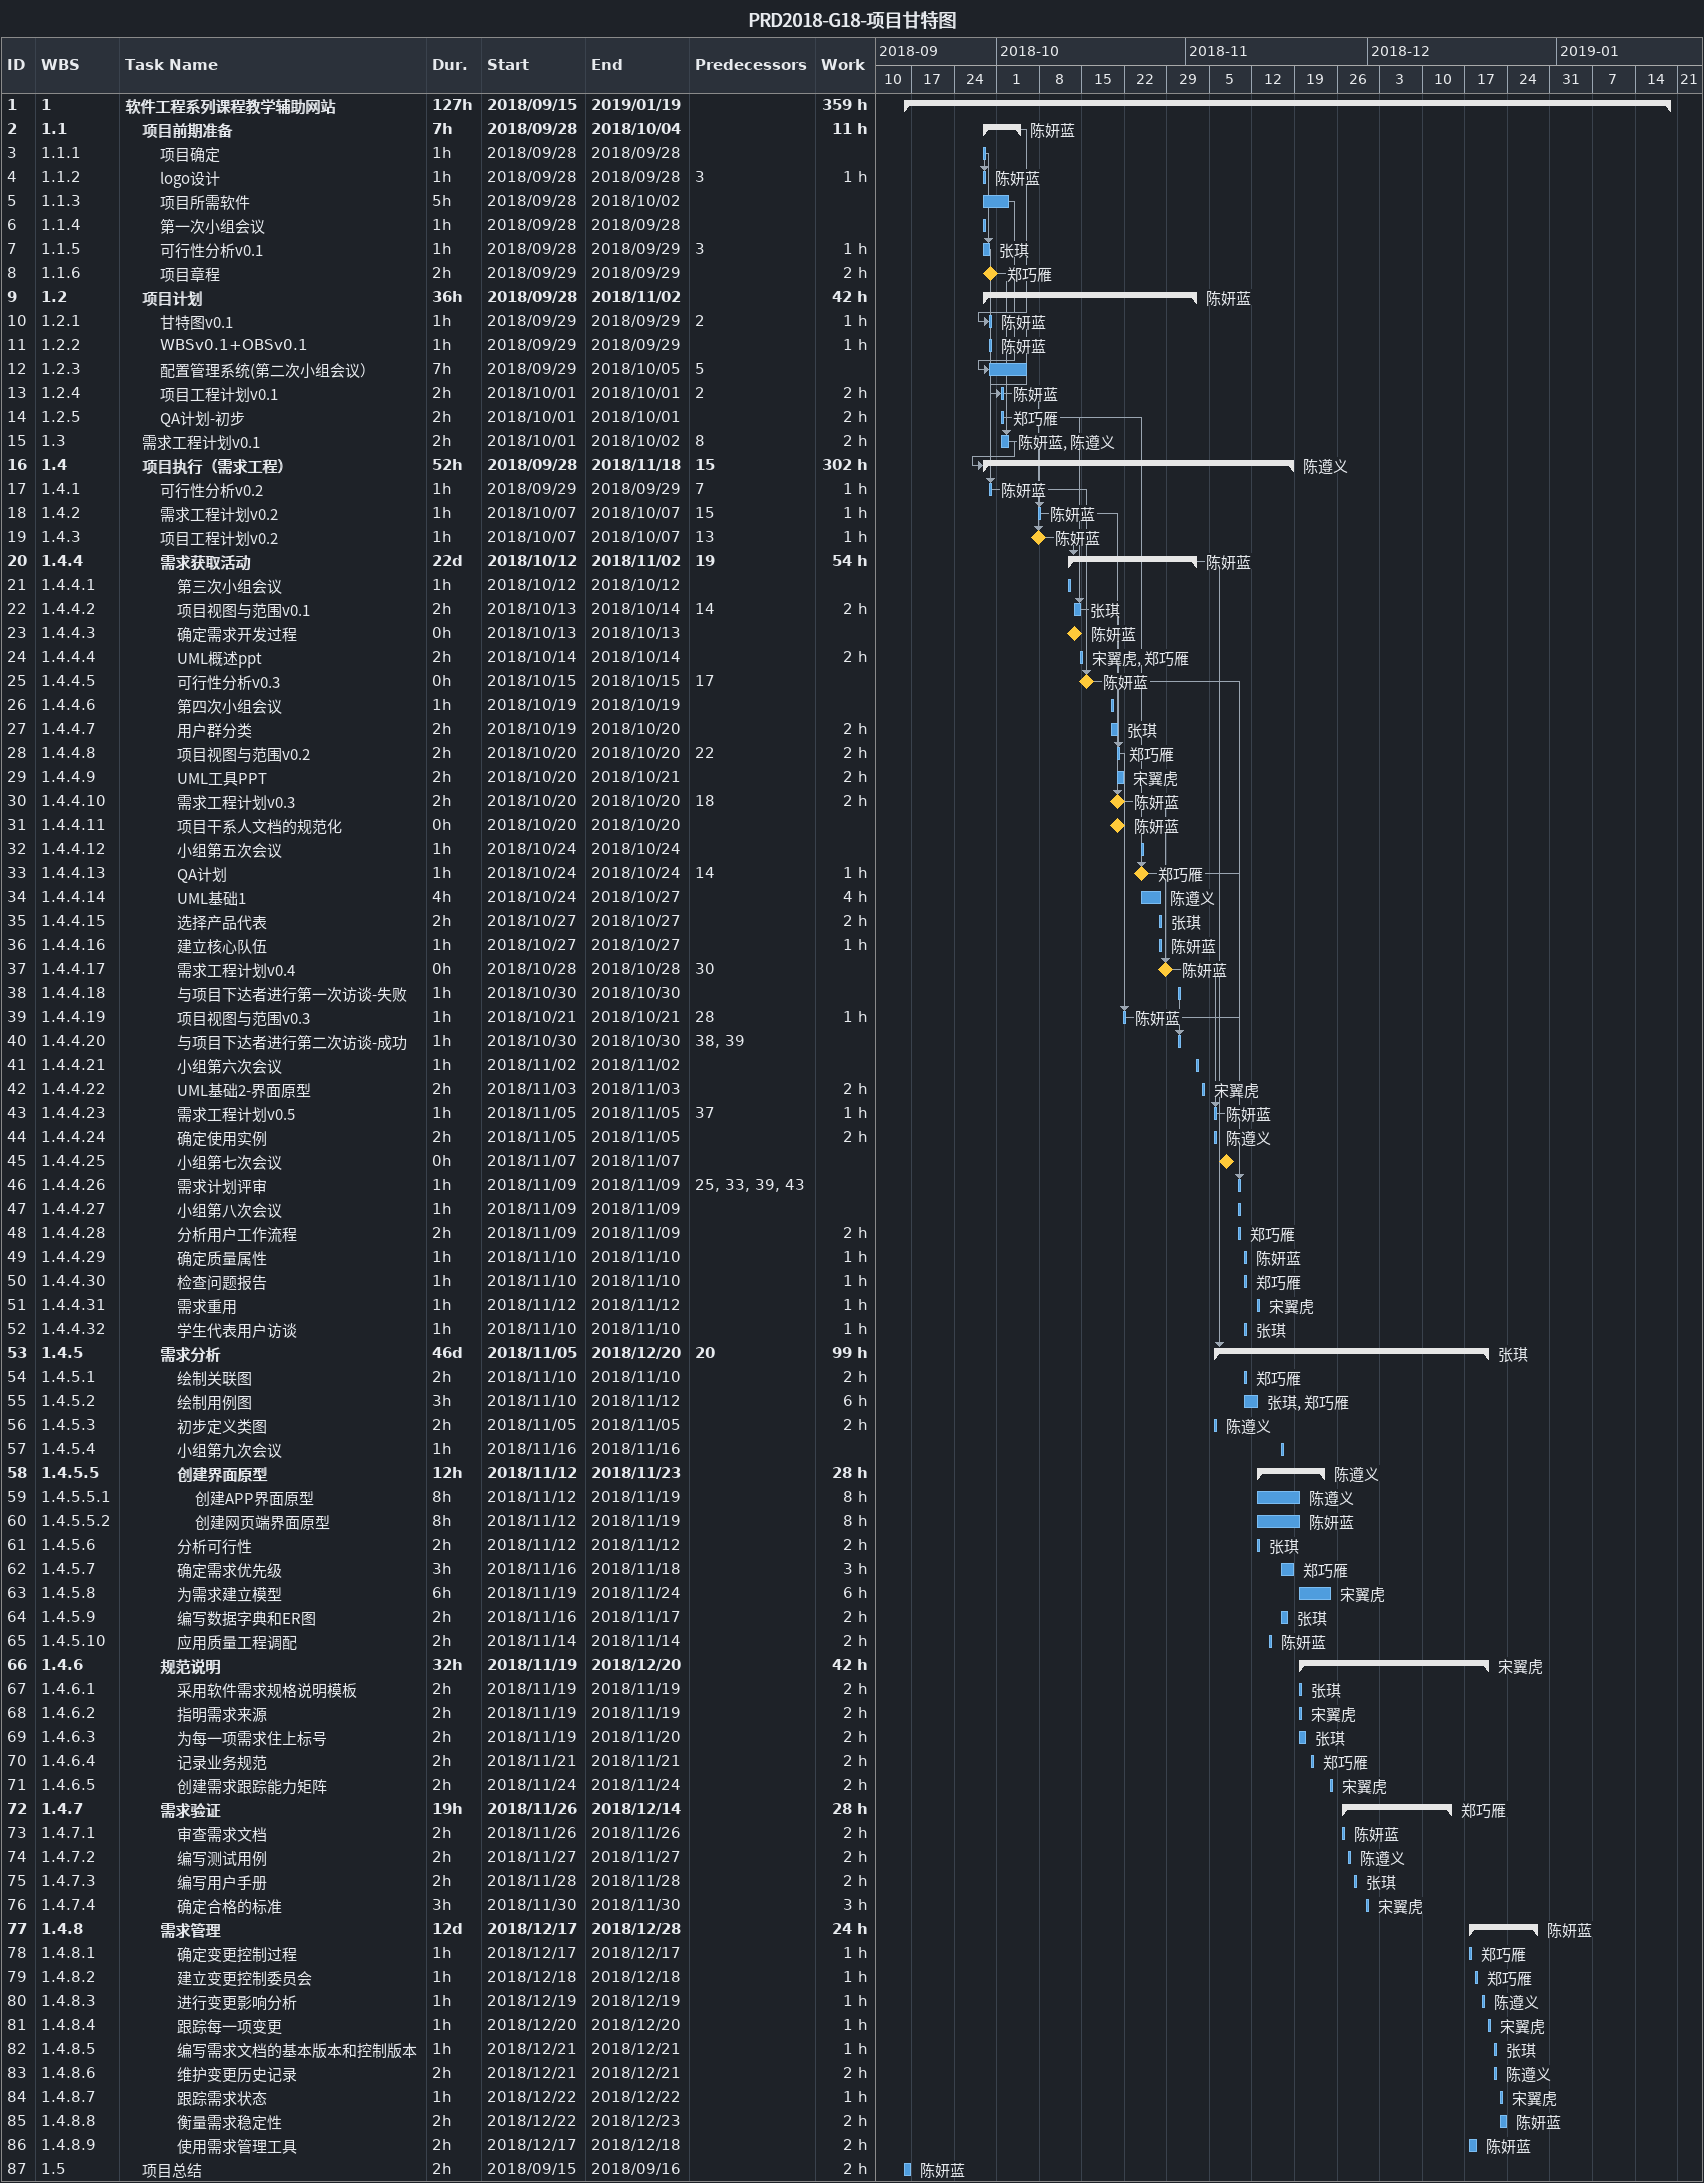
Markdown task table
PRD2018-G18-项目甘特图

| ID | WBS | Task | Duration | Start | Finish | Predecessors | Resources | Work (h) |
|---|---|---|---|---|---|---|---|---|
| 1 | 1 | **软件工程系列课程教学辅助网站** | 127h | 2018-09-15 | 2019-01-19 |  |  | 359 |
| 2 | 1.1 | **项目前期准备** | 7h | 2018-09-28 | 2018-10-04 |  | 陈妍蓝 | 11 |
| 3 | 1.1.1 | 项目确定 | 1h | 2018-09-28 | 2018-09-28 |  |  |  |
| 4 | 1.1.2 | logo设计 | 1h | 2018-09-28 | 2018-09-28 | 3 | 陈妍蓝 | 1 |
| 5 | 1.1.3 | 项目所需软件 | 5h | 2018-09-28 | 2018-10-02 |  |  |  |
| 6 | 1.1.4 | 第一次小组会议 | 1h | 2018-09-28 | 2018-09-28 |  |  |  |
| 7 | 1.1.5 | 可行性分析v0.1 | 1h | 2018-09-28 | 2018-09-29 | 3 | 张琪 | 1 |
| 8 | 1.1.6 | 项目章程 | 2h | 2018-09-29 | 2018-09-29 |  | 郑巧雁 | 2 |
| 9 | 1.2 | **项目计划** | 36h | 2018-09-28 | 2018-11-02 |  | 陈妍蓝 | 42 |
| 10 | 1.2.1 | 甘特图v0.1 | 1h | 2018-09-29 | 2018-09-29 | 2 | 陈妍蓝 | 1 |
| 11 | 1.2.2 | WBSv0.1+OBSv0.1 | 1h | 2018-09-29 | 2018-09-29 |  | 陈妍蓝 | 1 |
| 12 | 1.2.3 | 配置管理系统(第二次小组会议） | 7h | 2018-09-29 | 2018-10-05 | 5 |  |  |
| 13 | 1.2.4 | 项目工程计划v0.1 | 2h | 2018-10-01 | 2018-10-01 | 2 | 陈妍蓝 | 2 |
| 14 | 1.2.5 | QA计划-初步 | 2h | 2018-10-01 | 2018-10-01 |  | 郑巧雁 | 2 |
| 15 | 1.3 | 需求工程计划v0.1 | 2h | 2018-10-01 | 2018-10-02 | 8 | 陈妍蓝, 陈遵义 | 2 |
| 16 | 1.4 | **项目执行（需求工程）** | 52h | 2018-09-28 | 2018-11-18 | 15 | 陈遵义 | 302 |
| 17 | 1.4.1 | 可行性分析v0.2 | 1h | 2018-09-29 | 2018-09-29 | 7 | 陈妍蓝 | 1 |
| 18 | 1.4.2 | 需求工程计划v0.2 | 1h | 2018-10-07 | 2018-10-07 | 15 | 陈妍蓝 | 1 |
| 19 | 1.4.3 | 项目工程计划v0.2 | 1h | 2018-10-07 | 2018-10-07 | 13 | 陈妍蓝 | 1 |
| 20 | 1.4.4 | **需求获取活动** | 22d | 2018-10-12 | 2018-11-02 | 19 | 陈妍蓝 | 54 |
| 21 | 1.4.4.1 | 第三次小组会议 | 1h | 2018-10-12 | 2018-10-12 |  |  |  |
| 22 | 1.4.4.2 | 项目视图与范围v0.1 | 2h | 2018-10-13 | 2018-10-14 | 14 | 张琪 | 2 |
| 23 | 1.4.4.3 | 确定需求开发过程 | 0h | 2018-10-13 | 2018-10-13 |  | 陈妍蓝 |  |
| 24 | 1.4.4.4 | UML概述ppt | 2h | 2018-10-14 | 2018-10-14 |  | 宋翼虎, 郑巧雁 | 2 |
| 25 | 1.4.4.5 | 可行性分析v0.3 | 0h | 2018-10-15 | 2018-10-15 | 17 | 陈妍蓝 |  |
| 26 | 1.4.4.6 | 第四次小组会议 | 1h | 2018-10-19 | 2018-10-19 |  |  |  |
| 27 | 1.4.4.7 | 用户群分类 | 2h | 2018-10-19 | 2018-10-20 |  | 张琪 | 2 |
| 28 | 1.4.4.8 | 项目视图与范围v0.2 | 2h | 2018-10-20 | 2018-10-20 | 22 | 郑巧雁 | 2 |
| 29 | 1.4.4.9 | UML工具PPT | 2h | 2018-10-20 | 2018-10-21 |  | 宋翼虎 | 2 |
| 30 | 1.4.4.10 | 需求工程计划v0.3 | 2h | 2018-10-20 | 2018-10-20 | 18 | 陈妍蓝 | 2 |
| 31 | 1.4.4.11 | 项目干系人文档的规范化 | 0h | 2018-10-20 | 2018-10-20 |  | 陈妍蓝 |  |
| 32 | 1.4.4.12 | 小组第五次会议 | 1h | 2018-10-24 | 2018-10-24 |  |  |  |
| 33 | 1.4.4.13 | QA计划 | 1h | 2018-10-24 | 2018-10-24 | 14 | 郑巧雁 | 1 |
| 34 | 1.4.4.14 | UML基础1 | 4h | 2018-10-24 | 2018-10-27 |  | 陈遵义 | 4 |
| 35 | 1.4.4.15 | 选择产品代表 | 2h | 2018-10-27 | 2018-10-27 |  | 张琪 | 2 |
| 36 | 1.4.4.16 | 建立核心队伍 | 1h | 2018-10-27 | 2018-10-27 |  | 陈妍蓝 | 1 |
| 37 | 1.4.4.17 | 需求工程计划v0.4 | 0h | 2018-10-28 | 2018-10-28 | 30 | 陈妍蓝 |  |
| 38 | 1.4.4.18 | 与项目下达者进行第一次访谈-失败 | 1h | 2018-10-30 | 2018-10-30 |  |  |  |
| 39 | 1.4.4.19 | 项目视图与范围v0.3 | 1h | 2018-10-21 | 2018-10-21 | 28 | 陈妍蓝 | 1 |
| 40 | 1.4.4.20 | 与项目下达者进行第二次访谈-成功 | 1h | 2018-10-30 | 2018-10-30 | 38, 39 |  |  |
| 41 | 1.4.4.21 | 小组第六次会议 | 1h | 2018-11-02 | 2018-11-02 |  |  |  |
| 42 | 1.4.4.22 | UML基础2-界面原型 | 2h | 2018-11-03 | 2018-11-03 |  | 宋翼虎 | 2 |
| 43 | 1.4.4.23 | 需求工程计划v0.5 | 1h | 2018-11-05 | 2018-11-05 | 37 | 陈妍蓝 | 1 |
| 44 | 1.4.4.24 | 确定使用实例 | 2h | 2018-11-05 | 2018-11-05 |  | 陈遵义 | 2 |
| 45 | 1.4.4.25 | 小组第七次会议 | 0h | 2018-11-07 | 2018-11-07 |  |  |  |
| 46 | 1.4.4.26 | 需求计划评审 | 1h | 2018-11-09 | 2018-11-09 | 25, 33, 39, 43 |  |  |
| 47 | 1.4.4.27 | 小组第八次会议 | 1h | 2018-11-09 | 2018-11-09 |  |  |  |
| 48 | 1.4.4.28 | 分析用户工作流程 | 2h | 2018-11-09 | 2018-11-09 |  | 郑巧雁 | 2 |
| 49 | 1.4.4.29 | 确定质量属性 | 1h | 2018-11-10 | 2018-11-10 |  | 陈妍蓝 | 1 |
| 50 | 1.4.4.30 | 检查问题报告 | 1h | 2018-11-10 | 2018-11-10 |  | 郑巧雁 | 1 |
| 51 | 1.4.4.31 | 需求重用 | 1h | 2018-11-12 | 2018-11-12 |  | 宋翼虎 | 1 |
| 52 | 1.4.4.32 | 学生代表用户访谈 | 1h | 2018-11-10 | 2018-11-10 |  | 张琪 | 1 |
| 53 | 1.4.5 | **需求分析** | 46d | 2018-11-05 | 2018-12-20 | 20 | 张琪 | 99 |
| 54 | 1.4.5.1 | 绘制关联图 | 2h | 2018-11-10 | 2018-11-10 |  | 郑巧雁 | 2 |
| 55 | 1.4.5.2 | 绘制用例图 | 3h | 2018-11-10 | 2018-11-12 |  | 张琪, 郑巧雁 | 6 |
| 56 | 1.4.5.3 | 初步定义类图 | 2h | 2018-11-05 | 2018-11-05 |  | 陈遵义 | 2 |
| 57 | 1.4.5.4 | 小组第九次会议 | 1h | 2018-11-16 | 2018-11-16 |  |  |  |
| 58 | 1.4.5.5 | **创建界面原型** | 12h | 2018-11-12 | 2018-11-23 |  | 陈遵义 | 28 |
| 59 | 1.4.5.5.1 | 创建APP界面原型 | 8h | 2018-11-12 | 2018-11-19 |  | 陈遵义 | 8 |
| 60 | 1.4.5.5.2 | 创建网页端界面原型 | 8h | 2018-11-12 | 2018-11-19 |  | 陈妍蓝 | 8 |
| 61 | 1.4.5.6 | 分析可行性 | 2h | 2018-11-12 | 2018-11-12 |  | 张琪 | 2 |
| 62 | 1.4.5.7 | 确定需求优先级 | 3h | 2018-11-16 | 2018-11-18 |  | 郑巧雁 | 3 |
| 63 | 1.4.5.8 | 为需求建立模型 | 6h | 2018-11-19 | 2018-11-24 |  | 宋翼虎 | 6 |
| 64 | 1.4.5.9 | 编写数据字典和ER图 | 2h | 2018-11-16 | 2018-11-17 |  | 张琪 | 2 |
| 65 | 1.4.5.10 | 应用质量工程调配 | 2h | 2018-11-14 | 2018-11-14 |  | 陈妍蓝 | 2 |
| 66 | 1.4.6 | **规范说明** | 32h | 2018-11-19 | 2018-12-20 |  | 宋翼虎 | 42 |
| 67 | 1.4.6.1 | 采用软件需求规格说明模板 | 2h | 2018-11-19 | 2018-11-19 |  | 张琪 | 2 |
| 68 | 1.4.6.2 | 指明需求来源 | 2h | 2018-11-19 | 2018-11-19 |  | 宋翼虎 | 2 |
| 69 | 1.4.6.3 | 为每一项需求住上标号 | 2h | 2018-11-19 | 2018-11-20 |  | 张琪 | 2 |
| 70 | 1.4.6.4 | 记录业务规范 | 2h | 2018-11-21 | 2018-11-21 |  | 郑巧雁 | 2 |
| 71 | 1.4.6.5 | 创建需求跟踪能力矩阵 | 2h | 2018-11-24 | 2018-11-24 |  | 宋翼虎 | 2 |
| 72 | 1.4.7 | **需求验证** | 19h | 2018-11-26 | 2018-12-14 |  | 郑巧雁 | 28 |
| 73 | 1.4.7.1 | 审查需求文档 | 2h | 2018-11-26 | 2018-11-26 |  | 陈妍蓝 | 2 |
| 74 | 1.4.7.2 | 编写测试用例 | 2h | 2018-11-27 | 2018-11-27 |  | 陈遵义 | 2 |
| 75 | 1.4.7.3 | 编写用户手册 | 2h | 2018-11-28 | 2018-11-28 |  | 张琪 | 2 |
| 76 | 1.4.7.4 | 确定合格的标准 | 3h | 2018-11-30 | 2018-11-30 |  | 宋翼虎 | 3 |
| 77 | 1.4.8 | **需求管理** | 12d | 2018-12-17 | 2018-12-28 |  | 陈妍蓝 | 24 |
| 78 | 1.4.8.1 | 确定变更控制过程 | 1h | 2018-12-17 | 2018-12-17 |  | 郑巧雁 | 1 |
| 79 | 1.4.8.2 | 建立变更控制委员会 | 1h | 2018-12-18 | 2018-12-18 |  | 郑巧雁 | 1 |
| 80 | 1.4.8.3 | 进行变更影响分析 | 1h | 2018-12-19 | 2018-12-19 |  | 陈遵义 | 1 |
| 81 | 1.4.8.4 | 跟踪每一项变更 | 1h | 2018-12-20 | 2018-12-20 |  | 宋翼虎 | 1 |
| 82 | 1.4.8.5 | 编写需求文档的基本版本和控制版本 | 1h | 2018-12-21 | 2018-12-21 |  | 张琪 | 1 |
| 83 | 1.4.8.6 | 维护变更历史记录 | 2h | 2018-12-21 | 2018-12-21 |  | 陈遵义 | 2 |
| 84 | 1.4.8.7 | 跟踪需求状态 | 1h | 2018-12-22 | 2018-12-22 |  | 宋翼虎 | 1 |
| 85 | 1.4.8.8 | 衡量需求稳定性 | 2h | 2018-12-22 | 2018-12-23 |  | 陈妍蓝 | 2 |
| 86 | 1.4.8.9 | 使用需求管理工具 | 2h | 2018-12-17 | 2018-12-18 |  | 陈妍蓝 | 2 |
| 87 | 1.5 | 项目总结 | 2h | 2018-09-15 | 2018-09-16 |  | 陈妍蓝 | 2 |
